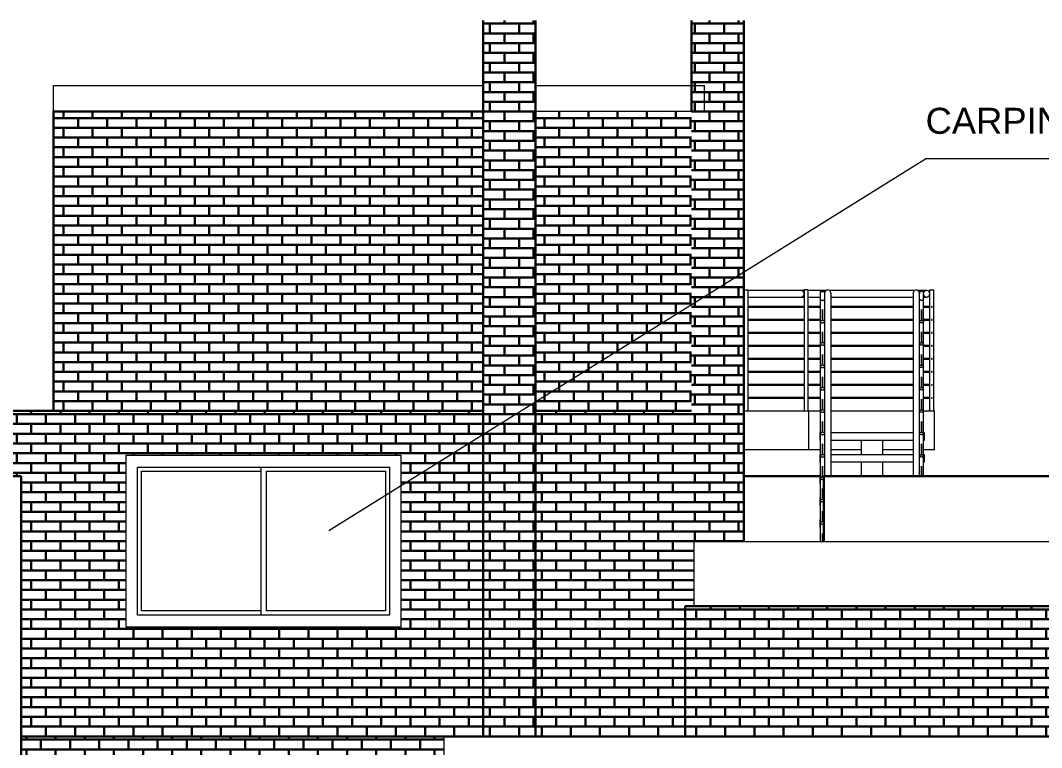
# Model space of a CAD drawing. Header units: metres. Extents: x 42 to 294, y -52 to 32.
# Drawn here: x 270.18 to 278.02, y -23.63 to -18.04 of the extents above; entities that cross this region are included whole.
import ezdxf

# ---------------------------------------------------------------- set-up
doc = ezdxf.new("R2010")
doc.units = ezdxf.units.M
doc.header["$LTSCALE"] = 0.15
doc.layers.get('0').update_dxf_attribs({"lineweight": 20})
for name, color, linetype, lineweight in [('A-FLORHRM', 1, 'Continuous', 9), ('A-FLOROTM', 6, 'Continuous', 13), ('A-FLORSTM', 2, 'Continuous', 9), ('A-GLAZIDM', 6, 'Continuous', 9), ('A-ROOFOTM', 4, 'Continuous', 9), ('A-WALL', 2, 'Continuous', 30)]:
    doc.layers.add(name, color=color, linetype=linetype, lineweight=lineweight)
doc.styles.get("Standard").update_dxf_attribs({"font": 'arial.ttf', "height": 0.15})
pattern_1 = [(0, (268.13259, -23.54309), (0, 0.075), []), (90, (268.13259, -23.54309), (-0.112, 0.075), [0.075, -0.075])]
pattern_2 = [(0, (270.50759, -21.04309), (0, 0.075), []), (90, (270.50759, -21.04309), (-0.112, 0.075), [0.075, -0.075])]
pattern_3 = [(0, (275.35759, -23.54309), (0, 0.075), []), (90, (275.35759, -23.54309), (-0.112, 0.075), [0.075, -0.075])]
pattern_4 = [(0, (273.78259, -23.54309), (0, 0.075), []), (90, (273.78259, -23.54309), (-0.112, 0.075), [0.075, -0.075])]

# ---------------------------------------------------------------- blocks, each defined once
blk = doc.blocks.new('Escalera - Escaleras-57-Sur')
at = {"layer": 'A-FLORSTM'}
for p, q in [((23.5194, 22.5333), (23.5244, 22.5333)), ((23.5194, 22.5333), (23.5194, 22.4733)), ((23.6044, 22.5333), (24.2344, 22.5333)), ((24.3144, 22.5333), (24.3194, 22.5333)), ((24.3194, 22.5333), (24.3194, 22.4733)), ((23.5244, 22.4733), (23.5194, 22.4733)), ((24.2344, 22.4733), (23.6044, 22.4733)), ((23.8394, 22.3667), (23.8394, 22.4733)), ((23.9994, 22.4733), (23.9994, 22.3667)), ((24.3194, 22.4733), (24.3144, 22.4733)), ((23.5194, 22.3667), (23.5244, 22.3667)), ((23.5194, 22.3667), (23.5194, 22.3067)), ((23.6044, 22.3667), (24.2344, 22.3667)), ((24.3144, 22.3667), (24.3194, 22.3667)), ((24.3194, 22.3667), (24.3194, 22.3067)), ((23.5244, 22.3067), (23.5194, 22.3067)), ((24.2344, 22.3067), (23.6044, 22.3067)), ((23.8394, 22.2), (23.8394, 22.3067)), ((23.9994, 22.3067), (23.9994, 22.2)), ((24.3194, 22.3067), (24.3144, 22.3067)), ((23.5194, 22.2), (23.5244, 22.2)), ((23.5194, 22.2), (23.5194, 22.14)), ((23.5244, 22.14), (23.5194, 22.14)), ((23.5194, 22.0333), (23.5244, 22.0333)), ((23.5194, 22.0333), (23.5194, 21.9733)), ((23.5244, 21.9733), (23.5194, 21.9733)), ((23.5194, 21.8667), (23.5244, 21.8667)), ((23.5194, 21.8667), (23.5194, 21.8067)), ((23.5244, 21.8067), (23.5194, 21.8067)), ((23.5194, 21.7), (23.5244, 21.7)), ((23.5194, 21.7), (23.5194, 21.6954))]:
    blk.add_line(p, q, dxfattribs=at)
blk = doc.blocks.new('Barandilla - 30 mm-6-Sur')
at = {"layer": 'A-FLORHRM'}
blk.add_line((24.3144, 23.3865), (24.3144, 23.5584), dxfattribs=at)
blk.add_lwpolyline([(24.3144, 23.5584), (24.3139, 23.5562), (24.3127, 23.5541), (24.3106, 23.5523), (24.3079, 23.5508), (24.3047, 23.5498), (24.3012, 23.5492), (24.2976, 23.5492), (24.294, 23.5498), (24.2908, 23.5508), (24.2881, 23.5523), (24.2861, 23.5541), (24.2848, 23.5562), (24.2844, 23.5584)], dxfattribs=at)
blk = doc.blocks.new('Barandilla - 30 mm-7-Sur')
at = {"layer": 'A-FLORHRM'}
blk.add_line((24.3144, 23.2145), (24.3144, 23.3865), dxfattribs=at)
for points in [[(24.2844, 23.3865), (24.2848, 23.3887), (24.2861, 23.3907), (24.2881, 23.3926), (24.2908, 23.394), (24.294, 23.3951), (24.2976, 23.3956), (24.3012, 23.3956), (24.3047, 23.3951), (24.3079, 23.394), (24.3106, 23.3926), (24.3127, 23.3907), (24.3139, 23.3887), (24.3144, 23.3865)], [(24.3144, 23.3865), (24.3139, 23.3842), (24.3127, 23.3822), (24.3106, 23.3803), (24.3079, 23.3789), (24.3047, 23.3778), (24.3012, 23.3773), (24.2976, 23.3773), (24.294, 23.3778), (24.2908, 23.3789), (24.2881, 23.3803), (24.2861, 23.3822), (24.2848, 23.3842), (24.2844, 23.3865)]]:
    blk.add_lwpolyline(points, dxfattribs=at)
blk = doc.blocks.new('Barandilla - 30 mm-8-Sur')
at = {"layer": 'A-FLORHRM'}
blk.add_line((24.3144, 23.0426), (24.3144, 23.2145), dxfattribs=at)
for points in [[(24.2844, 23.2145), (24.2848, 23.2167), (24.2861, 23.2188), (24.2881, 23.2206), (24.2908, 23.2221), (24.294, 23.2231), (24.2976, 23.2237), (24.3012, 23.2237), (24.3047, 23.2231), (24.3079, 23.2221), (24.3106, 23.2206), (24.3127, 23.2188), (24.3139, 23.2167), (24.3144, 23.2145)], [(24.3144, 23.2145), (24.3139, 23.2123), (24.3127, 23.2102), (24.3106, 23.2084), (24.3079, 23.2069), (24.3047, 23.2059), (24.3012, 23.2054), (24.2976, 23.2054), (24.294, 23.2059), (24.2908, 23.2069), (24.2881, 23.2084), (24.2861, 23.2102), (24.2848, 23.2123), (24.2844, 23.2145)]]:
    blk.add_lwpolyline(points, dxfattribs=at)
blk = doc.blocks.new('Barandilla - 30 mm-9-Sur')
at = {"layer": 'A-FLORHRM'}
blk.add_line((24.3144, 22.8707), (24.3144, 23.0426), dxfattribs=at)
for points in [[(24.2844, 23.0426), (24.2848, 23.0448), (24.2861, 23.0469), (24.2881, 23.0487), (24.2908, 23.0502), (24.294, 23.0512), (24.2976, 23.0517), (24.3012, 23.0517), (24.3047, 23.0512), (24.3079, 23.0502), (24.3106, 23.0487), (24.3127, 23.0469), (24.3139, 23.0448), (24.3144, 23.0426)], [(24.3144, 23.0426), (24.3139, 23.0404), (24.3127, 23.0383), (24.3106, 23.0365), (24.3079, 23.035), (24.3047, 23.034), (24.3012, 23.0334), (24.2976, 23.0334), (24.294, 23.034), (24.2908, 23.035), (24.2881, 23.0365), (24.2861, 23.0383), (24.2848, 23.0404), (24.2844, 23.0426)]]:
    blk.add_lwpolyline(points, dxfattribs=at)
blk = doc.blocks.new('Barandilla - 30 mm-10-Sur')
at = {"layer": 'A-FLORHRM'}
blk.add_line((24.3144, 22.6987), (24.3144, 22.8707), dxfattribs=at)
for points in [[(24.2844, 22.8707), (24.2848, 22.8729), (24.2861, 22.8749), (24.2881, 22.8768), (24.2908, 22.8782), (24.294, 22.8793), (24.2976, 22.8798), (24.3012, 22.8798), (24.3047, 22.8793), (24.3079, 22.8782), (24.3106, 22.8768), (24.3127, 22.8749), (24.3139, 22.8729), (24.3144, 22.8707)], [(24.3144, 22.8707), (24.3139, 22.8685), (24.3127, 22.8664), (24.3106, 22.8646), (24.3079, 22.8631), (24.3047, 22.8621), (24.3012, 22.8615), (24.2976, 22.8615), (24.294, 22.8621), (24.2908, 22.8631), (24.2881, 22.8646), (24.2861, 22.8664), (24.2848, 22.8685), (24.2844, 22.8707)]]:
    blk.add_lwpolyline(points, dxfattribs=at)
blk = doc.blocks.new('Barandilla - 30 mm-11-Sur')
at = {"layer": 'A-FLORHRM'}
blk.add_line((24.3144, 22.5268), (24.3144, 22.6987), dxfattribs=at)
for points in [[(24.2844, 22.6987), (24.2848, 22.7009), (24.2861, 22.703), (24.2881, 22.7048), (24.2908, 22.7063), (24.294, 22.7073), (24.2976, 22.7079), (24.3012, 22.7079), (24.3047, 22.7073), (24.3079, 22.7063), (24.3106, 22.7048), (24.3127, 22.703), (24.3139, 22.7009), (24.3144, 22.6987)], [(24.3144, 22.6987), (24.3139, 22.6965), (24.3127, 22.6945), (24.3106, 22.6926), (24.3079, 22.6912), (24.3047, 22.6901), (24.3012, 22.6896), (24.2976, 22.6896), (24.294, 22.6901), (24.2908, 22.6912), (24.2881, 22.6926), (24.2861, 22.6945), (24.2848, 22.6965), (24.2844, 22.6987)]]:
    blk.add_lwpolyline(points, dxfattribs=at)
blk = doc.blocks.new('Barandilla - 30 mm-12-Sur')
at = {"layer": 'A-FLORHRM'}
blk.add_line((24.3144, 22.3549), (24.3144, 22.5268), dxfattribs=at)
for points in [[(24.2844, 22.5268), (24.2848, 22.529), (24.2861, 22.5311), (24.2881, 22.5329), (24.2908, 22.5344), (24.294, 22.5354), (24.2976, 22.5359), (24.3012, 22.5359), (24.3047, 22.5354), (24.3079, 22.5344), (24.3106, 22.5329), (24.3127, 22.5311), (24.3139, 22.529), (24.3144, 22.5268)], [(24.3144, 22.5268), (24.3139, 22.5246), (24.3127, 22.5225), (24.3106, 22.5207), (24.3079, 22.5192), (24.3047, 22.5182), (24.3012, 22.5177), (24.2976, 22.5177), (24.294, 22.5182), (24.2908, 22.5192), (24.2881, 22.5207), (24.2861, 22.5225), (24.2848, 22.5246), (24.2844, 22.5268)]]:
    blk.add_lwpolyline(points, dxfattribs=at)
blk = doc.blocks.new('Barandilla - 30 mm-13-Sur')
at = {"layer": 'A-FLORHRM'}
blk.add_line((24.3144, 22.2), (24.3144, 22.3549), dxfattribs=at)
for points in [[(24.2844, 22.3549), (24.2848, 22.3571), (24.2861, 22.3592), (24.2881, 22.361), (24.2908, 22.3625), (24.294, 22.3635), (24.2976, 22.364), (24.3012, 22.364), (24.3047, 22.3635), (24.3079, 22.3625), (24.3106, 22.361), (24.3127, 22.3592), (24.3139, 22.3571), (24.3144, 22.3549)], [(24.3144, 22.3549), (24.3139, 22.3527), (24.3127, 22.3506), (24.3106, 22.3488), (24.3079, 22.3473), (24.3047, 22.3463), (24.3012, 22.3457), (24.2976, 22.3457), (24.294, 22.3463), (24.2908, 22.3473), (24.2881, 22.3488), (24.2861, 22.3506), (24.2848, 22.3527), (24.2844, 22.3549)]]:
    blk.add_lwpolyline(points, dxfattribs=at)
blk = doc.blocks.new('Barandilla - 30 mm-14-Sur')
at = {"layer": 'A-FLORHRM'}
for p, q in [((24.3144, 23.6177), (24.2844, 23.6177)), ((24.2844, 23.6177), (24.2844, 23.6)), ((24.3144, 23.5584), (24.3144, 23.6177)), ((24.3144, 23.3865), (24.3144, 23.5584))]:
    blk.add_line(p, q, dxfattribs=at)
blk = doc.blocks.new('Barandilla - Barandilla-56-Sur')
at = {"layer": 'A-FLORHRM'}
for p, q in [((24.2344, 23.6), (24.2344, 22.7)), ((24.2844, 23.5584), (24.2844, 23.6)), ((24.2844, 23.3865), (24.2844, 23.5584)), ((24.2969, 23.4786), (24.2969, 23.4)), ((24.3019, 23.4), (24.3019, 23.4786)), ((24.2844, 23.2145), (24.2844, 23.3865)), ((24.2969, 23.4), (24.2969, 23.3955)), ((24.3019, 23.3955), (24.3019, 23.4)), ((24.2969, 23.3067), (24.2969, 23.3)), ((24.2969, 23.3), (24.2969, 23.2236)), ((24.3019, 23.3), (24.3019, 23.3067)), ((24.3019, 23.2236), (24.3019, 23.3)), ((24.2844, 23.0426), (24.2844, 23.2145)), ((24.2969, 23.1348), (24.2969, 23.1)), ((24.2969, 23.1), (24.2969, 23.0516)), ((24.3019, 23.1), (24.3019, 23.1348)), ((24.3019, 23.0516), (24.3019, 23.1)), ((24.2844, 22.8707), (24.2844, 23.0426)), ((24.2969, 22.9628), (24.2969, 22.9)), ((24.3019, 22.9), (24.3019, 22.9628)), ((24.2844, 22.6987), (24.2844, 22.8707)), ((24.2969, 22.9), (24.2969, 22.8797)), ((24.3019, 22.8797), (24.3019, 22.9)), ((24.2969, 22.7909), (24.2969, 22.7078)), ((24.3019, 22.7078), (24.3019, 22.7909)), ((24.2344, 22.7), (24.2344, 22.5333)), ((24.2844, 22.5268), (24.2844, 22.6987)), ((24.2969, 22.619), (24.2969, 22.5358)), ((24.3019, 22.5358), (24.3019, 22.619)), ((24.2344, 22.5333), (24.2344, 22.4733)), ((24.2844, 22.3549), (24.2844, 22.5268)), ((24.2344, 22.4733), (24.2344, 22.3667)), ((24.2969, 22.4471), (24.2969, 22.3639)), ((24.3019, 22.3639), (24.3019, 22.4471)), ((24.2344, 22.3667), (24.2344, 22.3067)), ((24.2844, 22.2), (24.2844, 22.3549)), ((24.2344, 22.3067), (24.2344, 22.2)), ((24.2969, 22.2751), (24.2969, 22.2)), ((24.3019, 22.2), (24.3019, 22.2751))]:
    blk.add_line(p, q, dxfattribs=at)
blk.add_lwpolyline([(24.2844, 23.6), (24.2835, 23.6076), (24.281, 23.6147), (24.277, 23.6207), (24.2719, 23.6254), (24.2658, 23.6283), (24.2594, 23.6293), (24.2529, 23.6283), (24.2469, 23.6254), (24.2417, 23.6207), (24.2377, 23.6147), (24.2352, 23.6076), (24.2344, 23.6)], dxfattribs=at)
for name in ['Barandilla - 30 mm-14-Sur', 'Barandilla - 30 mm-6-Sur', 'Barandilla - 30 mm-7-Sur', 'Barandilla - 30 mm-8-Sur', 'Barandilla - 30 mm-9-Sur', 'Barandilla - 30 mm-10-Sur', 'Barandilla - 30 mm-11-Sur', 'Barandilla - 30 mm-12-Sur', 'Barandilla - 30 mm-13-Sur']:
    blk.add_blockref(name, (0, 0), dxfattribs=at)
blk = doc.blocks.new('Barandilla - 30 mm-16-Sur')
at = {"layer": 'A-FLORHRM'}
blk.add_line((23.5244, 22.1829), (23.5244, 22.3549), dxfattribs=at)
for points in [[(23.5544, 22.3549), (23.5539, 22.3571), (23.5527, 22.3592), (23.5506, 22.361), (23.5479, 22.3625), (23.5447, 22.3635), (23.5412, 22.364), (23.5376, 22.364), (23.534, 22.3635), (23.5308, 22.3625), (23.5281, 22.361), (23.5261, 22.3592), (23.5248, 22.3571), (23.5244, 22.3549)], [(23.5244, 22.3549), (23.5248, 22.3527), (23.5261, 22.3506), (23.5281, 22.3488), (23.5308, 22.3473), (23.534, 22.3463), (23.5376, 22.3457), (23.5412, 22.3457), (23.5447, 22.3463), (23.5479, 22.3473), (23.5506, 22.3488), (23.5527, 22.3506), (23.5539, 22.3527), (23.5544, 22.3549)]]:
    blk.add_lwpolyline(points, dxfattribs=at)
blk = doc.blocks.new('Barandilla - 30 mm-17-Sur')
at = {"layer": 'A-FLORHRM'}
blk.add_line((23.5244, 22.011), (23.5244, 22.1829), dxfattribs=at)
for points in [[(23.5486, 22.1902), (23.5458, 22.1913), (23.5426, 22.1919), (23.5393, 22.1922), (23.536, 22.1919), (23.5328, 22.1912), (23.53, 22.1901), (23.5276, 22.1887), (23.5258, 22.1869), (23.5247, 22.185), (23.5244, 22.1829)], [(23.5244, 22.1829), (23.5247, 22.1809), (23.5258, 22.179), (23.5276, 22.1772), (23.53, 22.1758), (23.5328, 22.1747), (23.536, 22.174), (23.5393, 22.1737), (23.5426, 22.174), (23.5458, 22.1746), (23.5486, 22.1757)]]:
    blk.add_lwpolyline(points, dxfattribs=at)
blk = doc.blocks.new('Barandilla - 30 mm-18-Sur')
at = {"layer": 'A-FLORHRM'}
blk.add_line((23.5244, 21.8391), (23.5244, 22.011), dxfattribs=at)
for points in [[(23.5486, 22.0183), (23.5458, 22.0193), (23.5426, 22.02), (23.5393, 22.0202), (23.536, 22.02), (23.5328, 22.0193), (23.53, 22.0182), (23.5276, 22.0167), (23.5258, 22.015), (23.5247, 22.0131), (23.5244, 22.011)], [(23.5244, 22.011), (23.5247, 22.009), (23.5258, 22.007), (23.5276, 22.0053), (23.53, 22.0038), (23.5328, 22.0027), (23.536, 22.002), (23.5393, 22.0018), (23.5426, 22.002), (23.5458, 22.0027), (23.5486, 22.0038)]]:
    blk.add_lwpolyline(points, dxfattribs=at)
blk = doc.blocks.new('Barandilla - 30 mm-19-Sur')
at = {"layer": 'A-FLORHRM'}
blk.add_line((23.5244, 21.6954), (23.5244, 21.8391), dxfattribs=at)
for points in [[(23.5486, 21.8463), (23.5458, 21.8474), (23.5426, 21.8481), (23.5393, 21.8483), (23.536, 21.8481), (23.5328, 21.8474), (23.53, 21.8463), (23.5276, 21.8448), (23.5258, 21.8431), (23.5247, 21.8411), (23.5244, 21.8391)], [(23.5244, 21.8391), (23.5247, 21.837), (23.5258, 21.8351), (23.5276, 21.8334), (23.53, 21.8319), (23.5328, 21.8308), (23.536, 21.8301), (23.5393, 21.8299), (23.5426, 21.8301), (23.5458, 21.8308), (23.5486, 21.8318)]]:
    blk.add_lwpolyline(points, dxfattribs=at)
blk = doc.blocks.new('Barandilla - Barandilla-53-Sur')
at = {"layer": 'A-FLORHRM'}
for p, q in [((23.5544, 23.6), (23.5544, 23.5584)), ((23.5544, 23.5584), (23.5544, 23.3865)), ((23.6044, 22.7), (23.6044, 23.6)), ((23.5369, 23.4786), (23.5369, 23.4)), ((23.5419, 23.4), (23.5419, 23.4786)), ((23.5369, 23.4), (23.5369, 23.3955)), ((23.5419, 23.3955), (23.5419, 23.4)), ((23.5544, 23.3865), (23.5544, 23.2145)), ((23.5369, 23.3067), (23.5369, 23.3)), ((23.5369, 23.3), (23.5369, 23.2236)), ((23.5419, 23.3), (23.5419, 23.3067)), ((23.5419, 23.2236), (23.5419, 23.3)), ((23.5544, 23.2145), (23.5544, 23.0426)), ((23.5369, 23.1348), (23.5369, 23.1)), ((23.5369, 23.1), (23.5369, 23.0516)), ((23.5419, 23.1), (23.5419, 23.1348)), ((23.5419, 23.0516), (23.5419, 23.1)), ((23.5544, 23.0426), (23.5544, 22.8707)), ((23.5369, 22.9628), (23.5369, 22.9)), ((23.5419, 22.9), (23.5419, 22.9628)), ((23.5369, 22.9), (23.5369, 22.8797)), ((23.5419, 22.8797), (23.5419, 22.9)), ((23.5544, 22.8707), (23.5544, 22.6987)), ((23.5369, 22.7909), (23.5369, 22.7078)), ((23.5419, 22.7078), (23.5419, 22.7909)), ((23.5544, 22.6987), (23.5544, 22.5268)), ((23.6044, 22.5333), (23.6044, 22.7)), ((23.5369, 22.619), (23.5369, 22.5358)), ((23.5419, 22.5358), (23.5419, 22.619)), ((23.5544, 22.5268), (23.5544, 22.3549)), ((23.6044, 22.4733), (23.6044, 22.5333)), ((23.5369, 22.4471), (23.5369, 22.3639)), ((23.5419, 22.3639), (23.5419, 22.4471)), ((23.6044, 22.3667), (23.6044, 22.4733)), ((23.5544, 22.3549), (23.5544, 22.2)), ((23.6044, 22.3067), (23.6044, 22.3667)), ((23.5369, 22.2751), (23.5369, 22.192)), ((23.5419, 22.192), (23.5419, 22.2751)), ((23.6044, 22.2), (23.6044, 22.3067)), ((23.5369, 22.1032), (23.5369, 22.0201)), ((23.5419, 22.0201), (23.5419, 22.1032)), ((23.5369, 21.9313), (23.5369, 21.8481)), ((23.5419, 21.8481), (23.5419, 21.9313)), ((23.5369, 21.7593), (23.5369, 21.6954)), ((23.5419, 21.6954), (23.5419, 21.7593))]:
    blk.add_line(p, q, dxfattribs=at)
blk.add_lwpolyline([(23.6044, 23.6), (23.6035, 23.6076), (23.601, 23.6147), (23.597, 23.6207), (23.5919, 23.6254), (23.5858, 23.6283), (23.5794, 23.6293), (23.5729, 23.6283), (23.5669, 23.6254), (23.5617, 23.6207), (23.5577, 23.6147), (23.5552, 23.6076), (23.5544, 23.6)], dxfattribs=at)
at = {"layer": 'A-FLORHRM', "extrusion": (0, 0, -1), "zscale": -1}
for name in ['Barandilla - 30 mm-14-Sur', 'Barandilla - 30 mm-6-Sur', 'Barandilla - 30 mm-7-Sur', 'Barandilla - 30 mm-8-Sur', 'Barandilla - 30 mm-9-Sur', 'Barandilla - 30 mm-10-Sur', 'Barandilla - 30 mm-11-Sur', 'Barandilla - 30 mm-12-Sur']:
    blk.add_blockref(name, (-47.8387, 0), dxfattribs=at)
at = {"layer": 'A-FLORHRM'}
for name in ['Barandilla - 30 mm-16-Sur', 'Barandilla - 30 mm-17-Sur', 'Barandilla - 30 mm-18-Sur', 'Barandilla - 30 mm-19-Sur']:
    blk.add_blockref(name, (0, 0), dxfattribs=at)
blk = doc.blocks.new('Barandilla - 30 mm-15-Sur')
at = {"layer": 'A-FLORHRM'}
for p, q in [((24.3636, 23.63), (24.3936, 23.63)), ((24.3636, 22.7), (24.3636, 23.63)), ((24.3936, 22.7), (24.3936, 23.63))]:
    blk.add_line(p, q, dxfattribs=at)
blk = doc.blocks.new('Barandilla - Barandilla-54-Sur')
at = {"layer": 'A-FLORHRM'}
for p, q in [((23.3986, 23.625), (23.3736, 23.625)), ((23.5664, 23.625), (23.4286, 23.625)), ((24.2464, 23.625), (23.5923, 23.625)), ((24.3386, 23.625), (24.2723, 23.625)), ((23.3736, 23.575), (23.3986, 23.575)), ((23.4286, 23.575), (23.5244, 23.575)), ((23.6044, 23.575), (24.2344, 23.575)), ((24.3144, 23.575), (24.3386, 23.575)), ((23.5244, 23.5025), (23.4286, 23.5025)), ((23.4286, 23.4975), (23.5244, 23.4975)), ((24.2344, 23.5025), (23.6044, 23.5025)), ((23.6044, 23.4975), (24.2344, 23.4975)), ((24.3636, 23.5025), (24.3144, 23.5025)), ((24.3144, 23.4975), (24.3636, 23.4975)), ((23.5244, 23.4025), (23.4286, 23.4025)), ((23.4286, 23.3975), (23.5244, 23.3975)), ((24.2344, 23.4025), (23.6044, 23.4025)), ((23.6044, 23.3975), (24.2344, 23.3975)), ((24.3636, 23.4025), (24.3144, 23.4025)), ((24.3144, 23.3975), (24.3636, 23.3975)), ((23.5244, 23.3025), (23.4286, 23.3025)), ((23.4286, 23.2975), (23.5244, 23.2975)), ((24.2344, 23.3025), (23.6044, 23.3025)), ((23.6044, 23.2975), (24.2344, 23.2975)), ((24.3636, 23.3025), (24.3144, 23.3025)), ((24.3144, 23.2975), (24.3636, 23.2975)), ((23.5244, 23.2025), (23.4286, 23.2025)), ((23.4286, 23.1975), (23.5244, 23.1975)), ((24.2344, 23.2025), (23.6044, 23.2025)), ((23.6044, 23.1975), (24.2344, 23.1975)), ((24.3636, 23.2025), (24.3144, 23.2025)), ((24.3144, 23.1975), (24.3636, 23.1975)), ((23.5244, 23.1025), (23.4286, 23.1025)), ((23.4286, 23.0975), (23.5244, 23.0975)), ((24.2344, 23.1025), (23.6044, 23.1025)), ((23.6044, 23.0975), (24.2344, 23.0975)), ((24.3636, 23.1025), (24.3144, 23.1025)), ((24.3144, 23.0975), (24.3636, 23.0975)), ((23.5244, 23.0025), (23.4286, 23.0025)), ((23.4286, 22.9975), (23.5244, 22.9975)), ((24.2344, 23.0025), (23.6044, 23.0025)), ((23.6044, 22.9975), (24.2344, 22.9975)), ((24.3636, 23.0025), (24.3144, 23.0025)), ((24.3144, 22.9975), (24.3636, 22.9975)), ((23.5244, 22.9025), (23.4286, 22.9025)), ((24.2344, 22.9025), (23.6044, 22.9025)), ((24.3636, 22.9025), (24.3144, 22.9025)), ((23.4286, 22.8975), (23.5244, 22.8975)), ((23.6044, 22.8975), (24.2344, 22.8975)), ((24.3144, 22.8975), (24.3636, 22.8975)), ((23.5244, 22.8025), (23.4286, 22.8025)), ((23.4286, 22.7975), (23.5244, 22.7975)), ((24.2344, 22.8025), (23.6044, 22.8025)), ((23.6044, 22.7975), (24.2344, 22.7975)), ((24.3636, 22.8025), (24.3144, 22.8025)), ((24.3144, 22.7975), (24.3636, 22.7975))]:
    blk.add_line(p, q, dxfattribs=at)
for centre, radius, start, end in [((24.3386, 23.6), 0.025, 0, 166.09843), ((24.3386, 23.6), 0.025, 193.90157, 0), ((24.3786, 23.5), 0.0025, 0, 180), ((24.3786, 23.5), 0.0025, 180, 0), ((24.3786, 23.4), 0.0025, 0, 180), ((24.3786, 23.4), 0.0025, 180, 0), ((24.3786, 23.3), 0.0025, 0, 180), ((24.3786, 23.3), 0.0025, 180, 0), ((24.3786, 23.2), 0.0025, 0, 180), ((24.3786, 23.2), 0.0025, 180, 0), ((24.3786, 23.1), 0.0025, 0, 180), ((24.3786, 23.1), 0.0025, 180, 0), ((24.3786, 23), 0.0025, 0, 180), ((24.3786, 23), 0.0025, 180, 0), ((24.3786, 22.9), 0.0025, 0, 180), ((24.3786, 22.9), 0.0025, 180, 0), ((24.3786, 22.8), 0.0025, 0, 180), ((24.3786, 22.8), 0.0025, 180, 0)]:
    blk.add_arc(centre, radius, start, end, dxfattribs=at)
for points, start_tangent, end_tangent in [([(24.3386, 23.625), (24.3332, 23.6244), (24.328, 23.6227), (24.3256, 23.6214), (24.3234, 23.6198), (24.3213, 23.6181), (24.3194, 23.6161), (24.3164, 23.6115), (24.3144, 23.6065)], (-1, 0), (-0.25884, -0.96592)), ([(24.3143, 23.594), (24.3162, 23.5888), (24.3192, 23.5842), (24.3211, 23.5821), (24.3232, 23.5803), (24.3254, 23.5787), (24.3279, 23.5774), (24.3331, 23.5756), (24.3386, 23.575)], (0.240161, -0.970733), (1, 0.000001))]:
    blk.add_spline(points, degree=3, dxfattribs=dict(at, start_tangent=start_tangent, end_tangent=end_tangent))
blk.add_blockref('Barandilla - 30 mm-15-Sur', (0, 0), dxfattribs=at)
blk = doc.blocks.new('Barandilla - 30 mm-20-Sur')
at = {"layer": 'A-FLORHRM'}
for p, q in [((23.4136, 23.63), (23.3986, 23.63)), ((23.3986, 23.63), (23.3986, 23.5025)), ((23.4286, 23.63), (23.4136, 23.63)), ((23.4286, 22.7), (23.4286, 23.63)), ((23.3986, 23.4975), (23.3986, 23.4025)), ((23.3986, 23.3975), (23.3986, 23.3025)), ((23.3986, 23.2975), (23.3986, 23.2025)), ((23.3986, 23.1975), (23.3986, 23.1025)), ((23.3986, 23.0975), (23.3986, 23.0025)), ((23.3986, 22.9975), (23.3986, 22.9025)), ((23.3986, 22.8975), (23.3986, 22.8025)), ((23.3986, 22.7975), (23.3986, 22.7))]:
    blk.add_line(p, q, dxfattribs=at)
blk = doc.blocks.new('Barandilla - 30 mm-0-Sur')
at = {"layer": 'A-FLORHRM'}
for p, q in [((22.9376, 23.63), (22.9676, 23.63)), ((22.9376, 22.7), (22.9376, 23.63)), ((22.9676, 22.7), (22.9676, 23.63))]:
    blk.add_line(p, q, dxfattribs=at)
blk = doc.blocks.new('Barandilla - Barandilla-48-Sur')
at = {"layer": 'A-FLORHRM'}
for p, q in [((22.9376, 23.625), (22.9336, 23.625)), ((23.3736, 23.625), (22.9676, 23.625)), ((22.9336, 23.575), (22.9376, 23.575)), ((22.9676, 23.575), (23.3736, 23.575)), ((22.9376, 23.5025), (22.9336, 23.5025)), ((22.9336, 23.4975), (22.9376, 23.4975)), ((23.3986, 23.5025), (22.9676, 23.5025)), ((22.9676, 23.4975), (23.3986, 23.4975)), ((22.9376, 23.4025), (22.9336, 23.4025)), ((22.9336, 23.3975), (22.9376, 23.3975)), ((23.3986, 23.4025), (22.9676, 23.4025)), ((22.9676, 23.3975), (23.3986, 23.3975)), ((22.9376, 23.3025), (22.9336, 23.3025)), ((22.9336, 23.2975), (22.9376, 23.2975)), ((23.3986, 23.3025), (22.9676, 23.3025)), ((22.9676, 23.2975), (23.3986, 23.2975)), ((22.9376, 23.2025), (22.9336, 23.2025)), ((22.9336, 23.1975), (22.9376, 23.1975)), ((23.3986, 23.2025), (22.9676, 23.2025)), ((22.9676, 23.1975), (23.3986, 23.1975)), ((22.9376, 23.1025), (22.9336, 23.1025)), ((22.9336, 23.0975), (22.9376, 23.0975)), ((23.3986, 23.1025), (22.9676, 23.1025)), ((22.9676, 23.0975), (23.3986, 23.0975)), ((22.9376, 23.0025), (22.9336, 23.0025)), ((22.9336, 22.9975), (22.9376, 22.9975)), ((23.3986, 23.0025), (22.9676, 23.0025)), ((22.9676, 22.9975), (23.3986, 22.9975)), ((22.9376, 22.9025), (22.9336, 22.9025)), ((23.3986, 22.9025), (22.9676, 22.9025)), ((22.9336, 22.8975), (22.9376, 22.8975)), ((22.9676, 22.8975), (23.3986, 22.8975)), ((22.9376, 22.8025), (22.9336, 22.8025)), ((22.9336, 22.7975), (22.9376, 22.7975)), ((23.3986, 22.8025), (22.9676, 22.8025)), ((22.9676, 22.7975), (23.3986, 22.7975))]:
    blk.add_line(p, q, dxfattribs=at)
for points, start_tangent, end_tangent in [([(23.3986, 23.6), (23.3977, 23.6065), (23.3967, 23.6096), (23.3952, 23.6125), (23.3934, 23.6152), (23.3924, 23.6165), (23.3913, 23.6177), (23.3888, 23.6198), (23.3861, 23.6217), (23.3846, 23.6224), (23.3831, 23.6231), (23.38, 23.6241), (23.3736, 23.625)], (-0.004435, 0.99999), (-1, 0)), ([(23.3736, 23.575), (23.38, 23.5759), (23.3831, 23.5769), (23.3861, 23.5783), (23.3875, 23.5792), (23.3888, 23.5802), (23.3913, 23.5823), (23.3924, 23.5835), (23.3934, 23.5848), (23.3952, 23.5875), (23.3967, 23.5904), (23.3977, 23.5935), (23.3986, 23.6)], (1, 0), (0.004435, 0.99999))]:
    blk.add_spline(points, degree=3, dxfattribs=dict(at, start_tangent=start_tangent, end_tangent=end_tangent))
for name in ['Barandilla - 30 mm-0-Sur', 'Barandilla - 30 mm-20-Sur']:
    blk.add_blockref(name, (0, 0), dxfattribs=at)
blk = doc.blocks.new('Deslizante con cubrejuntas - 2000 x 1200mm-41-Sur')
at = {"layer": 'A-GLAZIDM'}
for p, q in [((18.1889, 5.5571), (18.1889, 4.2428)), ((20.3032, 5.5571), (18.1889, 5.5571)), ((20.3032, 4.2428), (20.3032, 5.5571)), ((18.2778, 5.4682), (20.2143, 5.4682)), ((18.2778, 4.3317), (18.2778, 5.4682)), ((18.3096, 4.3635), (18.3096, 5.4365)), ((18.3096, 5.4365), (19.2239, 5.4365)), ((19.2239, 5.4682), (19.2239, 4.3317)), ((19.2683, 4.3635), (19.2683, 5.4365)), ((19.2683, 5.4365), (20.1826, 5.4365)), ((20.1826, 5.4365), (20.1826, 4.3635)), ((20.2143, 5.4682), (20.2143, 4.3317)), ((20.2143, 4.3317), (18.2778, 4.3317)), ((19.2239, 4.3635), (18.3096, 4.3635)), ((20.1826, 4.3635), (19.2683, 4.3635)), ((18.1889, 4.2428), (20.3032, 4.2428))]:
    blk.add_line(p, q, dxfattribs=at)
blk = doc.blocks.new('Barandilla - Barandilla-38-Sur')
at = {"layer": 'A-FLORHRM'}
for p, q in [((32.9905, 21.6954), (22.5517, 21.6954)), ((22.5517, 21.6954), (22.5517, 21.2))]:
    blk.add_line(p, q, dxfattribs=at)

msp = doc.modelspace()

# ---------------------------------------------------------------- hatches: boundary and pattern name
at = {"layer": 'A-WALL'}
h = msp.add_hatch(dxfattribs=at)
h.set_pattern_fill('FP1_43', color=256, style=0, pattern_type=2)
h.set_pattern_definition(pattern_4)
h.paths.add_polyline_path([(273.7322, -18.0431), (273.7322, -23.5431), (273.8322, -23.5431), (273.8322, -18.0431)], flags=0)
h = msp.add_hatch(dxfattribs=at)
h.set_pattern_fill('FP1_43', color=256, style=0, pattern_type=2)
h.set_pattern_definition(pattern_4)
h.paths.add_polyline_path([(273.8322, -23.5431), (274.1322, -23.5431), (274.1322, -18.0431), (273.8322, -18.0431)], flags=0)
h = msp.add_hatch(dxfattribs=at)
h.set_pattern_fill('FP1_42', color=256, style=0, pattern_type=2)
h.set_pattern_definition(pattern_3)
h.paths.add_polyline_path([(275.2822, -21.0431), (275.2822, -22.5431), (275.3503, -22.5431), (275.3503, -22.0477), (275.7322, -22.0477), (275.7322, -18.0431), (275.3322, -18.0431), (275.3322, -18.5431), (275.4322, -18.5431), (275.4322, -18.7431), (275.3322, -18.7431), (275.3322, -21.0431)], flags=0)
h = msp.add_hatch(dxfattribs=at)
h.set_pattern_fill('FP1_42', color=256, style=0, pattern_type=2)
h.set_pattern_definition(pattern_3)
h.paths.add_polyline_path([(275.3322, -18.7431), (275.4322, -18.7431), (275.4322, -18.5431), (275.3322, -18.5431)], flags=0)
h = msp.add_hatch(dxfattribs=at)
h.set_pattern_fill('FP1_35', color=256, style=0, pattern_type=2)
h.set_pattern_definition(pattern_2)
h.paths.add_polyline_path([(270.4322, -18.7431), (270.4322, -21.0431), (273.7322, -21.0431), (273.7322, -18.7431)], flags=0)
h = msp.add_hatch(dxfattribs=at)
h.set_pattern_fill('FP1_35', color=256, style=0, pattern_type=2)
h.set_pattern_definition(pattern_2)
h.paths.add_polyline_path([(275.2822, -21.0431), (275.3322, -21.0431), (275.3322, -18.7431), (274.1322, -18.7431), (274.1322, -21.0431)], flags=0)
h = msp.add_hatch(dxfattribs=at)
h.set_pattern_fill('FP1_34', color=256, style=0, pattern_type=2)
h.set_pattern_definition(pattern_1)
h.paths.add_polyline_path([(270.4322, -21.0431), (268.1822, -21.0431), (268.1572, -21.0431), (268.1572, -23.5431), (269.3822, -23.5431), (269.3822, -21.5431), (270.1822, -21.5431), (270.1822, -23.5431), (273.7322, -23.5431), (273.7322, -21.0431)], flags=0)
h.paths.add_polyline_path([(270.9875, -21.3859), (273.1018, -21.3859), (273.1018, -22.7002), (270.9875, -22.7002)], flags=0)
h = msp.add_hatch(dxfattribs=at)
h.set_pattern_fill('FP1_34', color=256, style=0, pattern_type=2)
h.set_pattern_definition(pattern_1)
h.paths.add_polyline_path([(274.1322, -23.5431), (275.2822, -23.5431), (275.2822, -21.0431), (274.1322, -21.0431)], flags=0)
h = msp.add_hatch(dxfattribs=at)
h.set_pattern_fill('FP1_36', color=256, style=0, pattern_type=2)
h.set_pattern_definition([(180, (285.78259, -23.54309), (-9e-18, -0.075), []), (270, (285.78259, -23.54309), (0.112, -0.075), [0.075, -0.075])])
h.paths.add_polyline_path([(285.7072, -23.5431), (285.7072, -22.5431), (275.2822, -22.5431), (275.2822, -23.5431)], flags=0)
h = msp.add_hatch(dxfattribs=at)
h.set_pattern_fill('FP1_32', color=256, style=0, pattern_type=2)
h.set_pattern_definition([(180, (273.58259, -26.34309), (-9e-18, -0.075), []), (270, (273.58259, -26.34309), (0.112, -0.075), [0.075, -0.075])])
h.paths.add_polyline_path([(273.4322, -26.3431), (273.4322, -23.8431), (273.4322, -23.5431), (270.1822, -23.5431), (270.1822, -26.3431)], flags=0)
h.paths.add_polyline_path([(270.9875, -24.1859), (273.1018, -24.1859), (273.1018, -25.5002), (270.9875, -25.5002)], flags=0)

# ---------------------------------------------------------------- linework, layer by layer
for q in [(272.5447, -21.964), (280.5035, -19.1047)]:
    msp.add_line((277.1354, -19.1047), q)
at = {"layer": 'A-FLOROTM'}
for p, q in [((275.7322, -21.0431), (276.323, -21.0431)), ((276.2322, -21.3431), (276.2322, -21.0431)), ((276.403, -21.0431), (277.033, -21.0431)), ((277.113, -21.0431), (277.1972, -21.0431)), ((277.1972, -21.3431), (277.1972, -21.0431)), ((276.323, -21.3431), (275.7322, -21.3431)), ((276.638, -21.3431), (276.403, -21.3431)), ((277.033, -21.3431), (276.798, -21.3431)), ((277.1972, -21.3431), (277.113, -21.3431)), ((273.4322, -23.5431), (286.9572, -23.5431)), ((273.4322, -23.8431), (273.4322, -23.5431))]:
    msp.add_line(p, q, dxfattribs=at)
at = {"layer": 'A-ROOFOTM'}
for p, q in [((270.4322, -18.5431), (273.7322, -18.5431)), ((270.4322, -18.7431), (270.4322, -18.5431)), ((274.1322, -18.5431), (275.4322, -18.5431)), ((275.4322, -18.7431), (275.4322, -18.5431)), ((275.4322, -18.7431), (274.1322, -18.7431))]:
    msp.add_line(p, q, dxfattribs=at)
at = {"layer": 'A-WALL'}
for p, q in [((273.7322, -23.5431), (273.7322, -18.0431)), ((274.1322, -23.5431), (274.1322, -18.0431)), ((275.3322, -18.0431), (275.3322, -18.7431)), ((275.7322, -22.0477), (275.7322, -18.0431)), ((273.7322, -18.7431), (270.4322, -18.7431)), ((270.4322, -18.7431), (270.4322, -21.0431)), ((270.4322, -21.0431), (268.1822, -21.0431)), ((269.3822, -21.5431), (270.1822, -21.5431)), ((270.1822, -21.5431), (270.1822, -29.1431)), ((276.318, -21.5431), (275.7322, -21.5431)), ((284.6572, -21.5431), (276.3472, -21.5431)), ((276.3472, -21.5431), (276.3472, -22.0477)), ((285.8572, -22.5431), (275.2822, -22.5431)), ((275.2822, -22.5431), (275.2822, -23.5431)), ((273.4322, -23.5431), (270.1822, -23.5431))]:
    msp.add_line(p, q, dxfattribs=at)

# ---------------------------------------------------------------- block references
at = {"layer": 'A-FLORHRM'}
for name in ['Barandilla - Barandilla-48-Sur', 'Barandilla - Barandilla-54-Sur', 'Barandilla - Barandilla-53-Sur', 'Barandilla - Barandilla-56-Sur', 'Barandilla - Barandilla-38-Sur']:
    msp.add_blockref(name, (252.7986, -43.7431), dxfattribs=at)
at = {"layer": 'A-FLORSTM'}
msp.add_blockref('Escalera - Escaleras-57-Sur', (252.7986, -43.7431), dxfattribs=at)
at = {"layer": 'A-GLAZIDM'}
msp.add_blockref('Deslizante con cubrejuntas - 2000 x 1200mm-41-Sur', (252.7986, -26.9431), dxfattribs=at)

# ---------------------------------------------------------------- texts
at = {"insert": (277.1293, -18.7143), "char_height": 0.2, "width": 8.881936, "attachment_point": 1}
msp.add_mtext('{\\fArial|b0|i0|c0|p34;CARPINTERIA DE ALUMINIO}', dxfattribs=at)

doc.saveas('drawing.dxf')
